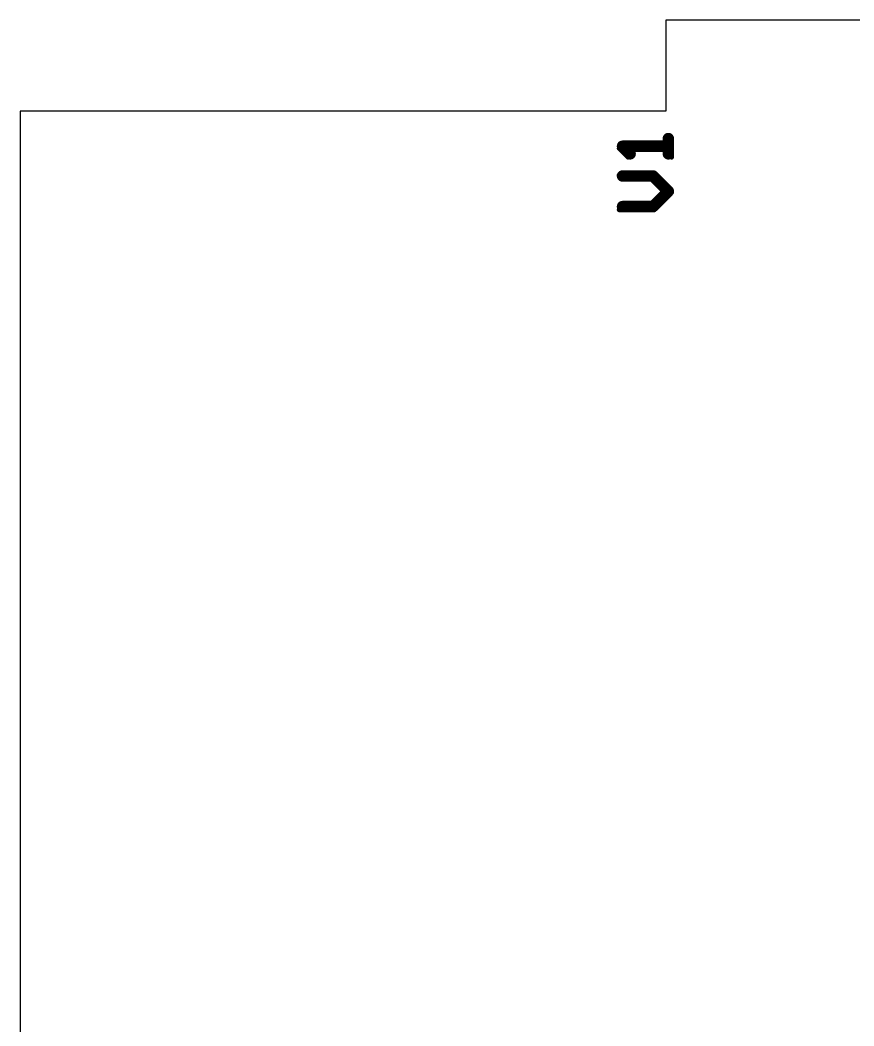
# Model space of a CAD drawing. Extents: x 0 to 127, y 0 to 62.
# Drawn here: x 0.01 to 25.91, y 31.24 to 62.48 of the extents above; entities that cross this region are included whole.
import ezdxf

# ---------------------------------------------------------------- set-up
doc = ezdxf.new("R2010")
doc.units = 0
doc.layers.add('20', color=7, linetype='CONTINUOUS')
doc.layers.add('25', color=253, linetype='CONTINUOUS')

msp = doc.modelspace()

# ---------------------------------------------------------------- linework, layer by layer
at = {"layer": '20'}
for p, q in [((126.985, 62.446), (20.066, 62.484)), ((20.066, 62.484), (20.066, 59.652)), ((20.066, 59.652), (0.005, 59.652)), ((0.005, 59.652), (0.005, 2.832))]:
    msp.add_line(p, q, dxfattribs=at)
at = {"layer": '25'}
for points, const_width in [([(18.9559, 58.3299), (18.7186, 58.5671)], 0.3556), ([(18.7186, 58.5671), (20.1422, 58.5671)], 0.3556), ([(18.9559, 58.3299), (18.7186, 58.5671)], 0.3556), ([(18.7186, 58.5671), (20.1422, 58.5671)], 0.3556), ([(18.9559, 58.3299), (18.7186, 58.5671)], 0.3556), ([(18.7186, 58.5671), (20.1422, 58.5671)], 0.3556), ([(18.9559, 58.3299), (18.7186, 58.5671)], 0.3556), ([(18.7186, 58.5671), (20.1422, 58.5671)], 0.3556), ([(18.9559, 58.3299), (18.7186, 58.5671)], 0.3556), ([(18.7186, 58.5671), (20.1422, 58.5671)], 0.3556), ([(18.9559, 58.3299), (18.7186, 58.5671)], 0.3556), ([(18.7186, 58.5671), (20.1422, 58.5671)], 0.3556), ([(18.9559, 58.3299), (18.7186, 58.5671)], 0.3556), ([(18.7186, 58.5671), (20.1422, 58.5671)], 0.3556), ([(18.9559, 58.3299), (18.7186, 58.5671)], 0.3556), ([(18.7186, 58.5671), (20.1422, 58.5671)], 0.3556), ([(18.9559, 58.3299), (18.7186, 58.5671)], 0.3556), ([(18.7186, 58.5671), (20.1422, 58.5671)], 0.3556), ([(18.9559, 58.3299), (18.7186, 58.5671)], 0.3556), ([(18.7186, 58.5671), (20.1422, 58.5671)], 0.3556), ([(18.9559, 58.3299), (18.7186, 58.5671)], 0.3556), ([(18.7186, 58.5671), (20.1422, 58.5671)], 0.3556), ([(18.9559, 58.3299), (18.7186, 58.5671)], 0.3556), ([(18.7186, 58.5671), (20.1422, 58.5671)], 0.3556), ([(18.9559, 58.3299), (18.7186, 58.5671)], 0.3556), ([(18.7186, 58.5671), (20.1422, 58.5671)], 0.3556), ([(18.9559, 58.3299), (18.7186, 58.5671)], 0.3556), ([(18.7186, 58.5671), (20.1422, 58.5671)], 0.3556), ([(18.9559, 58.3299), (18.7186, 58.5671)], 0.3556), ([(18.7186, 58.5671), (20.1422, 58.5671)], 0.3556), ([(18.9559, 58.3299), (18.7186, 58.5671)], 0.3556), ([(18.7186, 58.5671), (20.1422, 58.5671)], 0.3556), ([(18.9559, 58.3299), (18.7186, 58.5671)], 0.3556), ([(18.7186, 58.5671), (20.1422, 58.5671)], 0.3556), ([(18.9559, 58.3299), (18.7186, 58.5671)], 0.3556), ([(18.7186, 58.5671), (20.1422, 58.5671)], 0.3556), ([(18.9559, 58.3299), (18.7186, 58.5671)], 0.3556), ([(18.7186, 58.5671), (20.1422, 58.5671)], 0.3556), ([(18.9559, 58.3299), (18.7186, 58.5671)], 0.3556), ([(18.7186, 58.5671), (20.1422, 58.5671)], 0.3556), ([(18.9559, 58.3299), (18.7186, 58.5671)], 0.3556), ([(18.7186, 58.5671), (20.1422, 58.5671)], 0.3556), ([(18.9559, 58.3299), (18.7186, 58.5671)], 0.3556), ([(18.7186, 58.5671), (20.1422, 58.5671)], 0.3556), ([(18.9559, 58.3299), (18.7186, 58.5671)], 0.3556), ([(18.7186, 58.5671), (20.1422, 58.5671)], 0.3556), ([(18.9559, 58.3299), (18.7186, 58.5671)], 0.3556), ([(18.7186, 58.5671), (20.1422, 58.5671)], 0.3556), ([(18.9559, 58.3299), (18.7186, 58.5671)], 0.3556), ([(18.7186, 58.5671), (20.1422, 58.5671)], 0.3556), ([(18.9559, 58.3299), (18.7186, 58.5671)], 0.3556), ([(18.7186, 58.5671), (20.1422, 58.5671)], 0.3556), ([(18.9559, 58.3299), (18.7186, 58.5671)], 0.3556), ([(18.7186, 58.5671), (20.1422, 58.5671)], 0.3556), ([(18.9559, 58.3299), (18.7186, 58.5671)], 0.3556), ([(18.7186, 58.5671), (20.1422, 58.5671)], 0.3556), ([(18.9559, 58.3299), (18.7186, 58.5671)], 0.3556), ([(18.7186, 58.5671), (20.1422, 58.5671)], 0.3556), ([(18.9559, 58.3299), (18.7186, 58.5671)], 0.3556), ([(18.7186, 58.5671), (20.1422, 58.5671)], 0.3556), ([(18.9559, 58.3299), (18.7186, 58.5671)], 0.3556), ([(18.7186, 58.5671), (20.1422, 58.5671)], 0.3556), ([(20.1422, 58.3299), (20.1422, 58.8044)], 0.3556), ([(20.1422, 58.3299), (20.1422, 58.8044)], 0.3556), ([(20.1422, 58.3299), (20.1422, 58.8044)], 0.3556), ([(20.1422, 58.3299), (20.1422, 58.8044)], 0.3556), ([(20.1422, 58.3299), (20.1422, 58.8044)], 0.3556), ([(20.1422, 58.3299), (20.1422, 58.8044)], 0.3556), ([(20.1422, 58.3299), (20.1422, 58.8044)], 0.3556), ([(20.1422, 58.3299), (20.1422, 58.8044)], 0.3556), ([(20.1422, 58.3299), (20.1422, 58.8044)], 0.3556), ([(20.1422, 58.3299), (20.1422, 58.8044)], 0.3556), ([(20.1422, 58.3299), (20.1422, 58.8044)], 0.3556), ([(20.1422, 58.3299), (20.1422, 58.8044)], 0.3556), ([(20.1422, 58.3299), (20.1422, 58.8044)], 0.3556), ([(20.1422, 58.3299), (20.1422, 58.8044)], 0.3556), ([(20.1422, 58.3299), (20.1422, 58.8044)], 0.3556), ([(20.1422, 58.3299), (20.1422, 58.8044)], 0.3556), ([(20.1422, 58.3299), (20.1422, 58.8044)], 0.3556), ([(20.1422, 58.3299), (20.1422, 58.8044)], 0.3556), ([(20.1422, 58.3299), (20.1422, 58.8044)], 0.3556), ([(20.1422, 58.3299), (20.1422, 58.8044)], 0.3556), ([(20.1422, 58.3299), (20.1422, 58.8044)], 0.3556), ([(20.1422, 58.3299), (20.1422, 58.8044)], 0.3556), ([(20.1422, 58.3299), (20.1422, 58.8044)], 0.3556), ([(20.1422, 58.3299), (20.1422, 58.8044)], 0.3556), ([(20.1422, 58.3299), (20.1422, 58.8044)], 0.3556), ([(20.1422, 58.3299), (20.1422, 58.8044)], 0.3556), ([(20.1422, 58.3299), (20.1422, 58.8044)], 0.3556), ([(20.1422, 58.3299), (20.1422, 58.8044)], 0.3556), ([(20.1422, 58.3299), (20.1422, 58.8044)], 0.3556), ([(20.1422, 58.3299), (20.1422, 58.8044)], 0.3556), ([(20.1422, 58.3299), (20.1422, 58.8044)], 0.3556), ([(20.2438, 58.2283), (20.2438, 58.7706)], 0.1524), ([(18.888, 58.2283), (18.6169, 58.4994)], 0.1524), ([(18.6169, 58.4994), (20.2438, 58.4994)], 0.1524), ([(19.6677, 57.6418), (18.7186, 57.6418)], 0.3556), ([(19.6677, 57.6418), (18.7186, 57.6418)], 0.3556), ([(19.6677, 57.6418), (18.7186, 57.6418)], 0.3556), ([(19.6677, 57.6418), (18.7186, 57.6418)], 0.3556), ([(19.6677, 57.6418), (18.7186, 57.6418)], 0.3556), ([(19.6677, 57.6418), (18.7186, 57.6418)], 0.3556), ([(19.6677, 57.6418), (18.7186, 57.6418)], 0.3556), ([(19.6677, 57.6418), (18.7186, 57.6418)], 0.3556), ([(19.6677, 57.6418), (18.7186, 57.6418)], 0.3556), ([(19.6677, 57.6418), (18.7186, 57.6418)], 0.3556), ([(19.6677, 57.6418), (18.7186, 57.6418)], 0.3556), ([(19.6677, 57.6418), (18.7186, 57.6418)], 0.3556), ([(19.6677, 57.6418), (18.7186, 57.6418)], 0.3556), ([(19.6677, 57.6418), (18.7186, 57.6418)], 0.3556), ([(19.6677, 57.6418), (18.7186, 57.6418)], 0.3556), ([(19.6677, 57.6418), (18.7186, 57.6418)], 0.3556), ([(19.6677, 57.6418), (18.7186, 57.6418)], 0.3556), ([(19.6677, 57.6418), (18.7186, 57.6418)], 0.3556), ([(19.6677, 57.6418), (18.7186, 57.6418)], 0.3556), ([(19.6677, 57.6418), (18.7186, 57.6418)], 0.3556), ([(19.6677, 57.6418), (18.7186, 57.6418)], 0.3556), ([(19.6677, 57.6418), (18.7186, 57.6418)], 0.3556), ([(19.6677, 57.6418), (18.7186, 57.6418)], 0.3556), ([(19.6677, 57.6418), (18.7186, 57.6418)], 0.3556), ([(19.6677, 57.6418), (18.7186, 57.6418)], 0.3556), ([(19.6677, 57.6418), (18.7186, 57.6418)], 0.3556), ([(19.6677, 57.6418), (18.7186, 57.6418)], 0.3556), ([(19.6677, 57.6418), (18.7186, 57.6418)], 0.3556), ([(19.6677, 57.6418), (18.7186, 57.6418)], 0.3556), ([(19.6677, 57.6418), (18.7186, 57.6418)], 0.3556), ([(19.6677, 57.6418), (18.7186, 57.6418)], 0.3556), ([(20.1422, 57.1673), (19.6677, 57.6418)], 0.3556), ([(20.1422, 57.1673), (19.6677, 57.6418)], 0.3556), ([(20.1422, 57.1673), (19.6677, 57.6418)], 0.3556), ([(20.1422, 57.1673), (19.6677, 57.6418)], 0.3556), ([(20.1422, 57.1673), (19.6677, 57.6418)], 0.3556), ([(20.1422, 57.1673), (19.6677, 57.6418)], 0.3556), ([(20.1422, 57.1673), (19.6677, 57.6418)], 0.3556), ([(20.1422, 57.1673), (19.6677, 57.6418)], 0.3556), ([(20.1422, 57.1673), (19.6677, 57.6418)], 0.3556), ([(20.1422, 57.1673), (19.6677, 57.6418)], 0.3556), ([(20.1422, 57.1673), (19.6677, 57.6418)], 0.3556), ([(20.1422, 57.1673), (19.6677, 57.6418)], 0.3556), ([(20.1422, 57.1673), (19.6677, 57.6418)], 0.3556), ([(20.1422, 57.1673), (19.6677, 57.6418)], 0.3556), ([(20.1422, 57.1673), (19.6677, 57.6418)], 0.3556), ([(20.1422, 57.1673), (19.6677, 57.6418)], 0.3556), ([(20.1422, 57.1673), (19.6677, 57.6418)], 0.3556), ([(20.1422, 57.1673), (19.6677, 57.6418)], 0.3556), ([(20.1422, 57.1673), (19.6677, 57.6418)], 0.3556), ([(20.1422, 57.1673), (19.6677, 57.6418)], 0.3556), ([(20.1422, 57.1673), (19.6677, 57.6418)], 0.3556), ([(20.1422, 57.1673), (19.6677, 57.6418)], 0.3556), ([(20.1422, 57.1673), (19.6677, 57.6418)], 0.3556), ([(20.1422, 57.1673), (19.6677, 57.6418)], 0.3556), ([(20.1422, 57.1673), (19.6677, 57.6418)], 0.3556), ([(20.1422, 57.1673), (19.6677, 57.6418)], 0.3556), ([(20.1422, 57.1673), (19.6677, 57.6418)], 0.3556), ([(20.1422, 57.1673), (19.6677, 57.6418)], 0.3556), ([(20.1422, 57.1673), (19.6677, 57.6418)], 0.3556), ([(20.1422, 57.1673), (19.6677, 57.6418)], 0.3556), ([(20.1422, 57.1673), (19.6677, 57.6418)], 0.3556), ([(19.7015, 57.6758), (18.6169, 57.6758)], 0.1524), ([(20.2438, 57.1335), (19.7015, 57.6758)], 0.1524), ([(19.6677, 56.6928), (20.1422, 57.1673)], 0.3556), ([(19.6677, 56.6928), (20.1422, 57.1673)], 0.3556), ([(19.6677, 56.6928), (20.1422, 57.1673)], 0.3556), ([(19.6677, 56.6928), (20.1422, 57.1673)], 0.3556), ([(19.6677, 56.6928), (20.1422, 57.1673)], 0.3556), ([(19.6677, 56.6928), (20.1422, 57.1673)], 0.3556), ([(19.6677, 56.6928), (20.1422, 57.1673)], 0.3556), ([(19.6677, 56.6928), (20.1422, 57.1673)], 0.3556), ([(19.6677, 56.6928), (20.1422, 57.1673)], 0.3556), ([(19.6677, 56.6928), (20.1422, 57.1673)], 0.3556), ([(19.6677, 56.6928), (20.1422, 57.1673)], 0.3556), ([(19.6677, 56.6928), (20.1422, 57.1673)], 0.3556), ([(19.6677, 56.6928), (20.1422, 57.1673)], 0.3556), ([(19.6677, 56.6928), (20.1422, 57.1673)], 0.3556), ([(19.6677, 56.6928), (20.1422, 57.1673)], 0.3556), ([(19.6677, 56.6928), (20.1422, 57.1673)], 0.3556), ([(19.6677, 56.6928), (20.1422, 57.1673)], 0.3556), ([(19.6677, 56.6928), (20.1422, 57.1673)], 0.3556), ([(19.6677, 56.6928), (20.1422, 57.1673)], 0.3556), ([(19.6677, 56.6928), (20.1422, 57.1673)], 0.3556), ([(19.6677, 56.6928), (20.1422, 57.1673)], 0.3556), ([(19.6677, 56.6928), (20.1422, 57.1673)], 0.3556), ([(19.6677, 56.6928), (20.1422, 57.1673)], 0.3556), ([(19.6677, 56.6928), (20.1422, 57.1673)], 0.3556), ([(19.6677, 56.6928), (20.1422, 57.1673)], 0.3556), ([(19.6677, 56.6928), (20.1422, 57.1673)], 0.3556), ([(19.6677, 56.6928), (20.1422, 57.1673)], 0.3556), ([(19.6677, 56.6928), (20.1422, 57.1673)], 0.3556), ([(19.6677, 56.6928), (20.1422, 57.1673)], 0.3556), ([(19.6677, 56.6928), (20.1422, 57.1673)], 0.3556), ([(19.6677, 56.6928), (20.1422, 57.1673)], 0.3556), ([(19.7015, 56.5912), (20.2438, 57.1335)], 0.1524), ([(18.7186, 56.6928), (19.6677, 56.6928)], 0.3556), ([(18.7186, 56.6928), (19.6677, 56.6928)], 0.3556), ([(18.7186, 56.6928), (19.6677, 56.6928)], 0.3556), ([(18.7186, 56.6928), (19.6677, 56.6928)], 0.3556), ([(18.7186, 56.6928), (19.6677, 56.6928)], 0.3556), ([(18.7186, 56.6928), (19.6677, 56.6928)], 0.3556), ([(18.7186, 56.6928), (19.6677, 56.6928)], 0.3556), ([(18.7186, 56.6928), (19.6677, 56.6928)], 0.3556), ([(18.7186, 56.6928), (19.6677, 56.6928)], 0.3556), ([(18.7186, 56.6928), (19.6677, 56.6928)], 0.3556), ([(18.7186, 56.6928), (19.6677, 56.6928)], 0.3556), ([(18.7186, 56.6928), (19.6677, 56.6928)], 0.3556), ([(18.7186, 56.6928), (19.6677, 56.6928)], 0.3556), ([(18.7186, 56.6928), (19.6677, 56.6928)], 0.3556), ([(18.7186, 56.6928), (19.6677, 56.6928)], 0.3556), ([(18.7186, 56.6928), (19.6677, 56.6928)], 0.3556), ([(18.7186, 56.6928), (19.6677, 56.6928)], 0.3556), ([(18.7186, 56.6928), (19.6677, 56.6928)], 0.3556), ([(18.7186, 56.6928), (19.6677, 56.6928)], 0.3556), ([(18.7186, 56.6928), (19.6677, 56.6928)], 0.3556), ([(18.7186, 56.6928), (19.6677, 56.6928)], 0.3556), ([(18.7186, 56.6928), (19.6677, 56.6928)], 0.3556), ([(18.7186, 56.6928), (19.6677, 56.6928)], 0.3556), ([(18.7186, 56.6928), (19.6677, 56.6928)], 0.3556), ([(18.7186, 56.6928), (19.6677, 56.6928)], 0.3556), ([(18.7186, 56.6928), (19.6677, 56.6928)], 0.3556), ([(18.7186, 56.6928), (19.6677, 56.6928)], 0.3556), ([(18.7186, 56.6928), (19.6677, 56.6928)], 0.3556), ([(18.7186, 56.6928), (19.6677, 56.6928)], 0.3556), ([(18.7186, 56.6928), (19.6677, 56.6928)], 0.3556), ([(18.7186, 56.6928), (19.6677, 56.6928)], 0.3556), ([(18.6169, 56.5912), (19.7015, 56.5912)], 0.1524)]:
    msp.add_lwpolyline(points, dxfattribs=dict(at, const_width=const_width))
for points, const_width in [([(18.7814, 58.63, 1), (18.6558, 58.5042)], 0.1778), ([(18.7186, 58.656, 1), (18.7186, 58.4782)], 0.1778), ([(18.7814, 58.63, 1), (18.6558, 58.5042)], 0.1778), ([(18.7186, 58.656, 1), (18.7186, 58.4782)], 0.1778), ([(18.7814, 58.63, 1), (18.6558, 58.5042)], 0.1778), ([(18.7186, 58.656, 1), (18.7186, 58.4782)], 0.1778), ([(18.7814, 58.63, 1), (18.6558, 58.5042)], 0.1778), ([(18.7186, 58.656, 1), (18.7186, 58.4782)], 0.1778), ([(18.7814, 58.63, 1), (18.6558, 58.5042)], 0.1778), ([(18.7186, 58.656, 1), (18.7186, 58.4782)], 0.1778), ([(18.7814, 58.63, 1), (18.6558, 58.5042)], 0.1778), ([(18.7186, 58.656, 1), (18.7186, 58.4782)], 0.1778), ([(18.7814, 58.63, 1), (18.6558, 58.5042)], 0.1778), ([(18.7186, 58.656, 1), (18.7186, 58.4782)], 0.1778), ([(18.7814, 58.63, 1), (18.6558, 58.5042)], 0.1778), ([(18.7186, 58.656, 1), (18.7186, 58.4782)], 0.1778), ([(18.7814, 58.63, 1), (18.6558, 58.5042)], 0.1778), ([(18.7186, 58.656, 1), (18.7186, 58.4782)], 0.1778), ([(18.7814, 58.63, 1), (18.6558, 58.5042)], 0.1778), ([(18.7186, 58.656, 1), (18.7186, 58.4782)], 0.1778), ([(18.7814, 58.63, 1), (18.6558, 58.5042)], 0.1778), ([(18.7186, 58.656, 1), (18.7186, 58.4782)], 0.1778), ([(18.7814, 58.63, 1), (18.6558, 58.5042)], 0.1778), ([(18.7186, 58.656, 1), (18.7186, 58.4782)], 0.1778), ([(18.7814, 58.63, 1), (18.6558, 58.5042)], 0.1778), ([(18.7186, 58.656, 1), (18.7186, 58.4782)], 0.1778), ([(18.7814, 58.63, 1), (18.6558, 58.5042)], 0.1778), ([(18.7186, 58.656, 1), (18.7186, 58.4782)], 0.1778), ([(18.7814, 58.63, 1), (18.6558, 58.5042)], 0.1778), ([(18.7186, 58.656, 1), (18.7186, 58.4782)], 0.1778), ([(18.7814, 58.63, 1), (18.6558, 58.5042)], 0.1778), ([(18.7186, 58.656, 1), (18.7186, 58.4782)], 0.1778), ([(18.7814, 58.63, 1), (18.6558, 58.5042)], 0.1778), ([(18.7186, 58.656, 1), (18.7186, 58.4782)], 0.1778), ([(18.7814, 58.63, 1), (18.6558, 58.5042)], 0.1778), ([(18.7186, 58.656, 1), (18.7186, 58.4782)], 0.1778), ([(18.7814, 58.63, 1), (18.6558, 58.5042)], 0.1778), ([(18.7186, 58.656, 1), (18.7186, 58.4782)], 0.1778), ([(18.7814, 58.63, 1), (18.6558, 58.5042)], 0.1778), ([(18.7186, 58.656, 1), (18.7186, 58.4782)], 0.1778), ([(18.7814, 58.63, 1), (18.6558, 58.5042)], 0.1778), ([(18.7186, 58.656, 1), (18.7186, 58.4782)], 0.1778), ([(18.7814, 58.63, 1), (18.6558, 58.5042)], 0.1778), ([(18.7186, 58.656, 1), (18.7186, 58.4782)], 0.1778), ([(18.7814, 58.63, 1), (18.6558, 58.5042)], 0.1778), ([(18.7186, 58.656, 1), (18.7186, 58.4782)], 0.1778), ([(18.7814, 58.63, 1), (18.6558, 58.5042)], 0.1778), ([(18.7186, 58.656, 1), (18.7186, 58.4782)], 0.1778), ([(18.7814, 58.63, 1), (18.6558, 58.5042)], 0.1778), ([(18.7186, 58.656, 1), (18.7186, 58.4782)], 0.1778), ([(18.7814, 58.63, 1), (18.6558, 58.5042)], 0.1778), ([(18.7186, 58.656, 1), (18.7186, 58.4782)], 0.1778), ([(18.7814, 58.63, 1), (18.6558, 58.5042)], 0.1778), ([(18.7186, 58.656, 1), (18.7186, 58.4782)], 0.1778), ([(18.7814, 58.63, 1), (18.6558, 58.5042)], 0.1778), ([(18.7186, 58.656, 1), (18.7186, 58.4782)], 0.1778), ([(18.7814, 58.63, 1), (18.6558, 58.5042)], 0.1778), ([(18.7186, 58.656, 1), (18.7186, 58.4782)], 0.1778), ([(18.7814, 58.63, 1), (18.6558, 58.5042)], 0.1778), ([(18.7186, 58.656, 1), (18.7186, 58.4782)], 0.1778), ([(18.7814, 58.63, 1), (18.6558, 58.5042)], 0.1778), ([(18.7186, 58.656, 1), (18.7186, 58.4782)], 0.1778), ([(20.2311, 58.8044, 1), (20.0533, 58.8044)], 0.1778), ([(20.2311, 58.8044, 1), (20.0533, 58.8044)], 0.1778), ([(20.2311, 58.8044, 1), (20.0533, 58.8044)], 0.1778), ([(20.2311, 58.8044, 1), (20.0533, 58.8044)], 0.1778), ([(20.2311, 58.8044, 1), (20.0533, 58.8044)], 0.1778), ([(20.2311, 58.8044, 1), (20.0533, 58.8044)], 0.1778), ([(20.2311, 58.8044, 1), (20.0533, 58.8044)], 0.1778), ([(20.2311, 58.8044, 1), (20.0533, 58.8044)], 0.1778), ([(20.2311, 58.8044, 1), (20.0533, 58.8044)], 0.1778), ([(20.2311, 58.8044, 1), (20.0533, 58.8044)], 0.1778), ([(20.2311, 58.8044, 1), (20.0533, 58.8044)], 0.1778), ([(20.2311, 58.8044, 1), (20.0533, 58.8044)], 0.1778), ([(20.2311, 58.8044, 1), (20.0533, 58.8044)], 0.1778), ([(20.2311, 58.8044, 1), (20.0533, 58.8044)], 0.1778), ([(20.2311, 58.8044, 1), (20.0533, 58.8044)], 0.1778), ([(20.2311, 58.8044, 1), (20.0533, 58.8044)], 0.1778), ([(20.2311, 58.8044, 1), (20.0533, 58.8044)], 0.1778), ([(20.2311, 58.8044, 1), (20.0533, 58.8044)], 0.1778), ([(20.2311, 58.8044, 1), (20.0533, 58.8044)], 0.1778), ([(20.2311, 58.8044, 1), (20.0533, 58.8044)], 0.1778), ([(20.2311, 58.8044, 1), (20.0533, 58.8044)], 0.1778), ([(20.2311, 58.8044, 1), (20.0533, 58.8044)], 0.1778), ([(20.2311, 58.8044, 1), (20.0533, 58.8044)], 0.1778), ([(20.2311, 58.8044, 1), (20.0533, 58.8044)], 0.1778), ([(20.2311, 58.8044, 1), (20.0533, 58.8044)], 0.1778), ([(20.2311, 58.8044, 1), (20.0533, 58.8044)], 0.1778), ([(20.2311, 58.8044, 1), (20.0533, 58.8044)], 0.1778), ([(20.2311, 58.8044, 1), (20.0533, 58.8044)], 0.1778), ([(20.2311, 58.8044, 1), (20.0533, 58.8044)], 0.1778), ([(20.2311, 58.8044, 1), (20.0533, 58.8044)], 0.1778), ([(20.2311, 58.8044, 1), (20.0533, 58.8044)], 0.1778), ([(20.1422, 58.4782, 1), (20.1422, 58.656)], 0.1778), ([(20.1422, 58.4782, 1), (20.1422, 58.656)], 0.1778), ([(20.1422, 58.4782, 1), (20.1422, 58.656)], 0.1778), ([(20.1422, 58.4782, 1), (20.1422, 58.656)], 0.1778), ([(20.1422, 58.4782, 1), (20.1422, 58.656)], 0.1778), ([(20.1422, 58.4782, 1), (20.1422, 58.656)], 0.1778), ([(20.1422, 58.4782, 1), (20.1422, 58.656)], 0.1778), ([(20.1422, 58.4782, 1), (20.1422, 58.656)], 0.1778), ([(20.1422, 58.4782, 1), (20.1422, 58.656)], 0.1778), ([(20.1422, 58.4782, 1), (20.1422, 58.656)], 0.1778), ([(20.1422, 58.4782, 1), (20.1422, 58.656)], 0.1778), ([(20.1422, 58.4782, 1), (20.1422, 58.656)], 0.1778), ([(20.1422, 58.4782, 1), (20.1422, 58.656)], 0.1778), ([(20.1422, 58.4782, 1), (20.1422, 58.656)], 0.1778), ([(20.1422, 58.4782, 1), (20.1422, 58.656)], 0.1778), ([(20.1422, 58.4782, 1), (20.1422, 58.656)], 0.1778), ([(20.1422, 58.4782, 1), (20.1422, 58.656)], 0.1778), ([(20.1422, 58.4782, 1), (20.1422, 58.656)], 0.1778), ([(20.1422, 58.4782, 1), (20.1422, 58.656)], 0.1778), ([(20.1422, 58.4782, 1), (20.1422, 58.656)], 0.1778), ([(20.1422, 58.4782, 1), (20.1422, 58.656)], 0.1778), ([(20.1422, 58.4782, 1), (20.1422, 58.656)], 0.1778), ([(20.1422, 58.4782, 1), (20.1422, 58.656)], 0.1778), ([(20.1422, 58.4782, 1), (20.1422, 58.656)], 0.1778), ([(20.1422, 58.4782, 1), (20.1422, 58.656)], 0.1778), ([(20.1422, 58.4782, 1), (20.1422, 58.656)], 0.1778), ([(20.1422, 58.4782, 1), (20.1422, 58.656)], 0.1778), ([(20.1422, 58.4782, 1), (20.1422, 58.656)], 0.1778), ([(20.1422, 58.4782, 1), (20.1422, 58.656)], 0.1778), ([(20.1422, 58.4782, 1), (20.1422, 58.656)], 0.1778), ([(20.1422, 58.4782, 1), (20.1422, 58.656)], 0.1778), ([(20.2819, 58.7706, 1), (20.2057, 58.7706)], 0.0762), ([(18.6169, 58.5375, 1), (18.6169, 58.4613)], 0.0762), ([(18.6438, 58.5263, 1), (18.59, 58.4725)], 0.0762), ([(18.8931, 58.267, 1), (19.0187, 58.3928)], 0.1778), ([(18.8931, 58.267, 1), (19.0187, 58.3928)], 0.1778), ([(18.8931, 58.267, 1), (19.0187, 58.3928)], 0.1778), ([(18.8931, 58.267, 1), (19.0187, 58.3928)], 0.1778), ([(18.8931, 58.267, 1), (19.0187, 58.3928)], 0.1778), ([(18.8931, 58.267, 1), (19.0187, 58.3928)], 0.1778), ([(18.8931, 58.267, 1), (19.0187, 58.3928)], 0.1778), ([(18.8931, 58.267, 1), (19.0187, 58.3928)], 0.1778), ([(18.8931, 58.267, 1), (19.0187, 58.3928)], 0.1778), ([(18.8931, 58.267, 1), (19.0187, 58.3928)], 0.1778), ([(18.8931, 58.267, 1), (19.0187, 58.3928)], 0.1778), ([(18.8931, 58.267, 1), (19.0187, 58.3928)], 0.1778), ([(18.8931, 58.267, 1), (19.0187, 58.3928)], 0.1778), ([(18.8931, 58.267, 1), (19.0187, 58.3928)], 0.1778), ([(18.8931, 58.267, 1), (19.0187, 58.3928)], 0.1778), ([(18.8931, 58.267, 1), (19.0187, 58.3928)], 0.1778), ([(18.8931, 58.267, 1), (19.0187, 58.3928)], 0.1778), ([(18.8931, 58.267, 1), (19.0187, 58.3928)], 0.1778), ([(18.8931, 58.267, 1), (19.0187, 58.3928)], 0.1778), ([(18.8931, 58.267, 1), (19.0187, 58.3928)], 0.1778), ([(18.8931, 58.267, 1), (19.0187, 58.3928)], 0.1778), ([(18.8931, 58.267, 1), (19.0187, 58.3928)], 0.1778), ([(18.8931, 58.267, 1), (19.0187, 58.3928)], 0.1778), ([(18.8931, 58.267, 1), (19.0187, 58.3928)], 0.1778), ([(18.8931, 58.267, 1), (19.0187, 58.3928)], 0.1778), ([(18.8931, 58.267, 1), (19.0187, 58.3928)], 0.1778), ([(18.8931, 58.267, 1), (19.0187, 58.3928)], 0.1778), ([(18.8931, 58.267, 1), (19.0187, 58.3928)], 0.1778), ([(18.8931, 58.267, 1), (19.0187, 58.3928)], 0.1778), ([(18.8931, 58.267, 1), (19.0187, 58.3928)], 0.1778), ([(18.8931, 58.267, 1), (19.0187, 58.3928)], 0.1778), ([(20.2438, 58.4613, 1), (20.2438, 58.5375)], 0.0762), ([(18.8611, 58.2014, 1), (18.9149, 58.2552)], 0.0762), ([(20.0533, 58.3299, 1), (20.2311, 58.3299)], 0.1778), ([(20.0533, 58.3299, 1), (20.2311, 58.3299)], 0.1778), ([(20.0533, 58.3299, 1), (20.2311, 58.3299)], 0.1778), ([(20.0533, 58.3299, 1), (20.2311, 58.3299)], 0.1778), ([(20.0533, 58.3299, 1), (20.2311, 58.3299)], 0.1778), ([(20.0533, 58.3299, 1), (20.2311, 58.3299)], 0.1778), ([(20.0533, 58.3299, 1), (20.2311, 58.3299)], 0.1778), ([(20.0533, 58.3299, 1), (20.2311, 58.3299)], 0.1778), ([(20.0533, 58.3299, 1), (20.2311, 58.3299)], 0.1778), ([(20.0533, 58.3299, 1), (20.2311, 58.3299)], 0.1778), ([(20.0533, 58.3299, 1), (20.2311, 58.3299)], 0.1778), ([(20.0533, 58.3299, 1), (20.2311, 58.3299)], 0.1778), ([(20.0533, 58.3299, 1), (20.2311, 58.3299)], 0.1778), ([(20.0533, 58.3299, 1), (20.2311, 58.3299)], 0.1778), ([(20.0533, 58.3299, 1), (20.2311, 58.3299)], 0.1778), ([(20.0533, 58.3299, 1), (20.2311, 58.3299)], 0.1778), ([(20.0533, 58.3299, 1), (20.2311, 58.3299)], 0.1778), ([(20.0533, 58.3299, 1), (20.2311, 58.3299)], 0.1778), ([(20.0533, 58.3299, 1), (20.2311, 58.3299)], 0.1778), ([(20.0533, 58.3299, 1), (20.2311, 58.3299)], 0.1778), ([(20.0533, 58.3299, 1), (20.2311, 58.3299)], 0.1778), ([(20.0533, 58.3299, 1), (20.2311, 58.3299)], 0.1778), ([(20.0533, 58.3299, 1), (20.2311, 58.3299)], 0.1778), ([(20.0533, 58.3299, 1), (20.2311, 58.3299)], 0.1778), ([(20.0533, 58.3299, 1), (20.2311, 58.3299)], 0.1778), ([(20.0533, 58.3299, 1), (20.2311, 58.3299)], 0.1778), ([(20.0533, 58.3299, 1), (20.2311, 58.3299)], 0.1778), ([(20.0533, 58.3299, 1), (20.2311, 58.3299)], 0.1778), ([(20.0533, 58.3299, 1), (20.2311, 58.3299)], 0.1778), ([(20.0533, 58.3299, 1), (20.2311, 58.3299)], 0.1778), ([(20.0533, 58.3299, 1), (20.2311, 58.3299)], 0.1778), ([(20.2057, 58.2283, 1), (20.2819, 58.2283)], 0.0762), ([(18.7186, 57.7307, 1), (18.7186, 57.5529)], 0.1778), ([(18.7186, 57.7307, 1), (18.7186, 57.5529)], 0.1778), ([(18.7186, 57.7307, 1), (18.7186, 57.5529)], 0.1778), ([(18.7186, 57.7307, 1), (18.7186, 57.5529)], 0.1778), ([(18.7186, 57.7307, 1), (18.7186, 57.5529)], 0.1778), ([(18.7186, 57.7307, 1), (18.7186, 57.5529)], 0.1778), ([(18.7186, 57.7307, 1), (18.7186, 57.5529)], 0.1778), ([(18.7186, 57.7307, 1), (18.7186, 57.5529)], 0.1778), ([(18.7186, 57.7307, 1), (18.7186, 57.5529)], 0.1778), ([(18.7186, 57.7307, 1), (18.7186, 57.5529)], 0.1778), ([(18.7186, 57.7307, 1), (18.7186, 57.5529)], 0.1778), ([(18.7186, 57.7307, 1), (18.7186, 57.5529)], 0.1778), ([(18.7186, 57.7307, 1), (18.7186, 57.5529)], 0.1778), ([(18.7186, 57.7307, 1), (18.7186, 57.5529)], 0.1778), ([(18.7186, 57.7307, 1), (18.7186, 57.5529)], 0.1778), ([(18.7186, 57.7307, 1), (18.7186, 57.5529)], 0.1778), ([(18.7186, 57.7307, 1), (18.7186, 57.5529)], 0.1778), ([(18.7186, 57.7307, 1), (18.7186, 57.5529)], 0.1778), ([(18.7186, 57.7307, 1), (18.7186, 57.5529)], 0.1778), ([(18.7186, 57.7307, 1), (18.7186, 57.5529)], 0.1778), ([(18.7186, 57.7307, 1), (18.7186, 57.5529)], 0.1778), ([(18.7186, 57.7307, 1), (18.7186, 57.5529)], 0.1778), ([(18.7186, 57.7307, 1), (18.7186, 57.5529)], 0.1778), ([(18.7186, 57.7307, 1), (18.7186, 57.5529)], 0.1778), ([(18.7186, 57.7307, 1), (18.7186, 57.5529)], 0.1778), ([(18.7186, 57.7307, 1), (18.7186, 57.5529)], 0.1778), ([(18.7186, 57.7307, 1), (18.7186, 57.5529)], 0.1778), ([(18.7186, 57.7307, 1), (18.7186, 57.5529)], 0.1778), ([(18.7186, 57.7307, 1), (18.7186, 57.5529)], 0.1778), ([(18.7186, 57.7307, 1), (18.7186, 57.5529)], 0.1778), ([(18.7186, 57.7307, 1), (18.7186, 57.5529)], 0.1778), ([(19.7306, 57.7047, 1), (19.6048, 57.5789)], 0.1778), ([(19.7306, 57.7047, 1), (19.6048, 57.5789)], 0.1778), ([(19.7306, 57.7047, 1), (19.6048, 57.5789)], 0.1778), ([(19.7306, 57.7047, 1), (19.6048, 57.5789)], 0.1778), ([(19.7306, 57.7047, 1), (19.6048, 57.5789)], 0.1778), ([(19.7306, 57.7047, 1), (19.6048, 57.5789)], 0.1778), ([(19.7306, 57.7047, 1), (19.6048, 57.5789)], 0.1778), ([(19.7306, 57.7047, 1), (19.6048, 57.5789)], 0.1778), ([(19.7306, 57.7047, 1), (19.6048, 57.5789)], 0.1778), ([(19.7306, 57.7047, 1), (19.6048, 57.5789)], 0.1778), ([(19.7306, 57.7047, 1), (19.6048, 57.5789)], 0.1778), ([(19.7306, 57.7047, 1), (19.6048, 57.5789)], 0.1778), ([(19.7306, 57.7047, 1), (19.6048, 57.5789)], 0.1778), ([(19.7306, 57.7047, 1), (19.6048, 57.5789)], 0.1778), ([(19.7306, 57.7047, 1), (19.6048, 57.5789)], 0.1778), ([(19.7306, 57.7047, 1), (19.6048, 57.5789)], 0.1778), ([(19.7306, 57.7047, 1), (19.6048, 57.5789)], 0.1778), ([(19.7306, 57.7047, 1), (19.6048, 57.5789)], 0.1778), ([(19.7306, 57.7047, 1), (19.6048, 57.5789)], 0.1778), ([(19.7306, 57.7047, 1), (19.6048, 57.5789)], 0.1778), ([(19.7306, 57.7047, 1), (19.6048, 57.5789)], 0.1778), ([(19.7306, 57.7047, 1), (19.6048, 57.5789)], 0.1778), ([(19.7306, 57.7047, 1), (19.6048, 57.5789)], 0.1778), ([(19.7306, 57.7047, 1), (19.6048, 57.5789)], 0.1778), ([(19.7306, 57.7047, 1), (19.6048, 57.5789)], 0.1778), ([(19.7306, 57.7047, 1), (19.6048, 57.5789)], 0.1778), ([(19.7306, 57.7047, 1), (19.6048, 57.5789)], 0.1778), ([(19.7306, 57.7047, 1), (19.6048, 57.5789)], 0.1778), ([(19.7306, 57.7047, 1), (19.6048, 57.5789)], 0.1778), ([(19.7306, 57.7047, 1), (19.6048, 57.5789)], 0.1778), ([(19.7306, 57.7047, 1), (19.6048, 57.5789)], 0.1778), ([(19.6677, 57.5529, 1), (19.6677, 57.7307)], 0.1778), ([(19.6677, 57.5529, 1), (19.6677, 57.7307)], 0.1778), ([(19.6677, 57.5529, 1), (19.6677, 57.7307)], 0.1778), ([(19.6677, 57.5529, 1), (19.6677, 57.7307)], 0.1778), ([(19.6677, 57.5529, 1), (19.6677, 57.7307)], 0.1778), ([(19.6677, 57.5529, 1), (19.6677, 57.7307)], 0.1778), ([(19.6677, 57.5529, 1), (19.6677, 57.7307)], 0.1778), ([(19.6677, 57.5529, 1), (19.6677, 57.7307)], 0.1778), ([(19.6677, 57.5529, 1), (19.6677, 57.7307)], 0.1778), ([(19.6677, 57.5529, 1), (19.6677, 57.7307)], 0.1778), ([(19.6677, 57.5529, 1), (19.6677, 57.7307)], 0.1778), ([(19.6677, 57.5529, 1), (19.6677, 57.7307)], 0.1778), ([(19.6677, 57.5529, 1), (19.6677, 57.7307)], 0.1778), ([(19.6677, 57.5529, 1), (19.6677, 57.7307)], 0.1778), ([(19.6677, 57.5529, 1), (19.6677, 57.7307)], 0.1778), ([(19.6677, 57.5529, 1), (19.6677, 57.7307)], 0.1778), ([(19.6677, 57.5529, 1), (19.6677, 57.7307)], 0.1778), ([(19.6677, 57.5529, 1), (19.6677, 57.7307)], 0.1778), ([(19.6677, 57.5529, 1), (19.6677, 57.7307)], 0.1778), ([(19.6677, 57.5529, 1), (19.6677, 57.7307)], 0.1778), ([(19.6677, 57.5529, 1), (19.6677, 57.7307)], 0.1778), ([(19.6677, 57.5529, 1), (19.6677, 57.7307)], 0.1778), ([(19.6677, 57.5529, 1), (19.6677, 57.7307)], 0.1778), ([(19.6677, 57.5529, 1), (19.6677, 57.7307)], 0.1778), ([(19.6677, 57.5529, 1), (19.6677, 57.7307)], 0.1778), ([(19.6677, 57.5529, 1), (19.6677, 57.7307)], 0.1778), ([(19.6677, 57.5529, 1), (19.6677, 57.7307)], 0.1778), ([(19.6677, 57.5529, 1), (19.6677, 57.7307)], 0.1778), ([(19.6677, 57.5529, 1), (19.6677, 57.7307)], 0.1778), ([(19.6677, 57.5529, 1), (19.6677, 57.7307)], 0.1778), ([(19.6677, 57.5529, 1), (19.6677, 57.7307)], 0.1778), ([(18.6169, 57.7139, 1), (18.6169, 57.6377)], 0.0762), ([(19.7284, 57.7027, 1), (19.6746, 57.6489)], 0.0762), ([(19.7015, 57.6377, 1), (19.7015, 57.7139)], 0.0762), ([(20.2051, 57.1044, 1), (20.0793, 57.2302)], 0.1778), ([(20.2051, 57.1044, 1), (20.0793, 57.2302)], 0.1778), ([(20.2051, 57.1044, 1), (20.0793, 57.2302)], 0.1778), ([(20.2051, 57.1044, 1), (20.0793, 57.2302)], 0.1778), ([(20.2051, 57.1044, 1), (20.0793, 57.2302)], 0.1778), ([(20.2051, 57.1044, 1), (20.0793, 57.2302)], 0.1778), ([(20.2051, 57.1044, 1), (20.0793, 57.2302)], 0.1778), ([(20.2051, 57.1044, 1), (20.0793, 57.2302)], 0.1778), ([(20.2051, 57.1044, 1), (20.0793, 57.2302)], 0.1778), ([(20.2051, 57.1044, 1), (20.0793, 57.2302)], 0.1778), ([(20.2051, 57.1044, 1), (20.0793, 57.2302)], 0.1778), ([(20.2051, 57.1044, 1), (20.0793, 57.2302)], 0.1778), ([(20.2051, 57.1044, 1), (20.0793, 57.2302)], 0.1778), ([(20.2051, 57.1044, 1), (20.0793, 57.2302)], 0.1778), ([(20.2051, 57.1044, 1), (20.0793, 57.2302)], 0.1778), ([(20.2051, 57.1044, 1), (20.0793, 57.2302)], 0.1778), ([(20.2051, 57.1044, 1), (20.0793, 57.2302)], 0.1778), ([(20.2051, 57.1044, 1), (20.0793, 57.2302)], 0.1778), ([(20.2051, 57.1044, 1), (20.0793, 57.2302)], 0.1778), ([(20.2051, 57.1044, 1), (20.0793, 57.2302)], 0.1778), ([(20.2051, 57.1044, 1), (20.0793, 57.2302)], 0.1778), ([(20.2051, 57.1044, 1), (20.0793, 57.2302)], 0.1778), ([(20.2051, 57.1044, 1), (20.0793, 57.2302)], 0.1778), ([(20.2051, 57.1044, 1), (20.0793, 57.2302)], 0.1778), ([(20.2051, 57.1044, 1), (20.0793, 57.2302)], 0.1778), ([(20.2051, 57.1044, 1), (20.0793, 57.2302)], 0.1778), ([(20.2051, 57.1044, 1), (20.0793, 57.2302)], 0.1778), ([(20.2051, 57.1044, 1), (20.0793, 57.2302)], 0.1778), ([(20.2051, 57.1044, 1), (20.0793, 57.2302)], 0.1778), ([(20.2051, 57.1044, 1), (20.0793, 57.2302)], 0.1778), ([(20.2051, 57.1044, 1), (20.0793, 57.2302)], 0.1778), ([(20.0793, 57.1044, 1), (20.2051, 57.2302)], 0.1778), ([(20.0793, 57.1044, 1), (20.2051, 57.2302)], 0.1778), ([(20.0793, 57.1044, 1), (20.2051, 57.2302)], 0.1778), ([(20.0793, 57.1044, 1), (20.2051, 57.2302)], 0.1778), ([(20.0793, 57.1044, 1), (20.2051, 57.2302)], 0.1778), ([(20.0793, 57.1044, 1), (20.2051, 57.2302)], 0.1778), ([(20.0793, 57.1044, 1), (20.2051, 57.2302)], 0.1778), ([(20.0793, 57.1044, 1), (20.2051, 57.2302)], 0.1778), ([(20.0793, 57.1044, 1), (20.2051, 57.2302)], 0.1778), ([(20.0793, 57.1044, 1), (20.2051, 57.2302)], 0.1778), ([(20.0793, 57.1044, 1), (20.2051, 57.2302)], 0.1778), ([(20.0793, 57.1044, 1), (20.2051, 57.2302)], 0.1778), ([(20.0793, 57.1044, 1), (20.2051, 57.2302)], 0.1778), ([(20.0793, 57.1044, 1), (20.2051, 57.2302)], 0.1778), ([(20.0793, 57.1044, 1), (20.2051, 57.2302)], 0.1778), ([(20.0793, 57.1044, 1), (20.2051, 57.2302)], 0.1778), ([(20.0793, 57.1044, 1), (20.2051, 57.2302)], 0.1778), ([(20.0793, 57.1044, 1), (20.2051, 57.2302)], 0.1778), ([(20.0793, 57.1044, 1), (20.2051, 57.2302)], 0.1778), ([(20.0793, 57.1044, 1), (20.2051, 57.2302)], 0.1778), ([(20.0793, 57.1044, 1), (20.2051, 57.2302)], 0.1778), ([(20.0793, 57.1044, 1), (20.2051, 57.2302)], 0.1778), ([(20.0793, 57.1044, 1), (20.2051, 57.2302)], 0.1778), ([(20.0793, 57.1044, 1), (20.2051, 57.2302)], 0.1778), ([(20.0793, 57.1044, 1), (20.2051, 57.2302)], 0.1778), ([(20.0793, 57.1044, 1), (20.2051, 57.2302)], 0.1778), ([(20.0793, 57.1044, 1), (20.2051, 57.2302)], 0.1778), ([(20.0793, 57.1044, 1), (20.2051, 57.2302)], 0.1778), ([(20.0793, 57.1044, 1), (20.2051, 57.2302)], 0.1778), ([(20.0793, 57.1044, 1), (20.2051, 57.2302)], 0.1778), ([(20.0793, 57.1044, 1), (20.2051, 57.2302)], 0.1778), ([(20.2707, 57.1066, 1), (20.2169, 57.1604)], 0.0762), ([(20.2169, 57.1066, 1), (20.2707, 57.1604)], 0.0762), ([(18.7186, 56.7817, 1), (18.7186, 56.6039)], 0.1778), ([(18.7186, 56.7817, 1), (18.7186, 56.6039)], 0.1778), ([(18.7186, 56.7817, 1), (18.7186, 56.6039)], 0.1778), ([(18.7186, 56.7817, 1), (18.7186, 56.6039)], 0.1778), ([(18.7186, 56.7817, 1), (18.7186, 56.6039)], 0.1778), ([(18.7186, 56.7817, 1), (18.7186, 56.6039)], 0.1778), ([(18.7186, 56.7817, 1), (18.7186, 56.6039)], 0.1778), ([(18.7186, 56.7817, 1), (18.7186, 56.6039)], 0.1778), ([(18.7186, 56.7817, 1), (18.7186, 56.6039)], 0.1778), ([(18.7186, 56.7817, 1), (18.7186, 56.6039)], 0.1778), ([(18.7186, 56.7817, 1), (18.7186, 56.6039)], 0.1778), ([(18.7186, 56.7817, 1), (18.7186, 56.6039)], 0.1778), ([(18.7186, 56.7817, 1), (18.7186, 56.6039)], 0.1778), ([(18.7186, 56.7817, 1), (18.7186, 56.6039)], 0.1778), ([(18.7186, 56.7817, 1), (18.7186, 56.6039)], 0.1778), ([(18.7186, 56.7817, 1), (18.7186, 56.6039)], 0.1778), ([(18.7186, 56.7817, 1), (18.7186, 56.6039)], 0.1778), ([(18.7186, 56.7817, 1), (18.7186, 56.6039)], 0.1778), ([(18.7186, 56.7817, 1), (18.7186, 56.6039)], 0.1778), ([(18.7186, 56.7817, 1), (18.7186, 56.6039)], 0.1778), ([(18.7186, 56.7817, 1), (18.7186, 56.6039)], 0.1778), ([(18.7186, 56.7817, 1), (18.7186, 56.6039)], 0.1778), ([(18.7186, 56.7817, 1), (18.7186, 56.6039)], 0.1778), ([(18.7186, 56.7817, 1), (18.7186, 56.6039)], 0.1778), ([(18.7186, 56.7817, 1), (18.7186, 56.6039)], 0.1778), ([(18.7186, 56.7817, 1), (18.7186, 56.6039)], 0.1778), ([(18.7186, 56.7817, 1), (18.7186, 56.6039)], 0.1778), ([(18.7186, 56.7817, 1), (18.7186, 56.6039)], 0.1778), ([(18.7186, 56.7817, 1), (18.7186, 56.6039)], 0.1778), ([(18.7186, 56.7817, 1), (18.7186, 56.6039)], 0.1778), ([(18.7186, 56.7817, 1), (18.7186, 56.6039)], 0.1778), ([(19.6677, 56.6039, 1), (19.6677, 56.7817)], 0.1778), ([(19.6677, 56.6039, 1), (19.6677, 56.7817)], 0.1778), ([(19.6677, 56.6039, 1), (19.6677, 56.7817)], 0.1778), ([(19.6677, 56.6039, 1), (19.6677, 56.7817)], 0.1778), ([(19.6677, 56.6039, 1), (19.6677, 56.7817)], 0.1778), ([(19.6677, 56.6039, 1), (19.6677, 56.7817)], 0.1778), ([(19.6677, 56.6039, 1), (19.6677, 56.7817)], 0.1778), ([(19.6677, 56.6039, 1), (19.6677, 56.7817)], 0.1778), ([(19.6677, 56.6039, 1), (19.6677, 56.7817)], 0.1778), ([(19.6677, 56.6039, 1), (19.6677, 56.7817)], 0.1778), ([(19.6677, 56.6039, 1), (19.6677, 56.7817)], 0.1778), ([(19.6677, 56.6039, 1), (19.6677, 56.7817)], 0.1778), ([(19.6677, 56.6039, 1), (19.6677, 56.7817)], 0.1778), ([(19.6677, 56.6039, 1), (19.6677, 56.7817)], 0.1778), ([(19.6677, 56.6039, 1), (19.6677, 56.7817)], 0.1778), ([(19.6677, 56.6039, 1), (19.6677, 56.7817)], 0.1778), ([(19.6677, 56.6039, 1), (19.6677, 56.7817)], 0.1778), ([(19.6677, 56.6039, 1), (19.6677, 56.7817)], 0.1778), ([(19.6677, 56.6039, 1), (19.6677, 56.7817)], 0.1778), ([(19.6677, 56.6039, 1), (19.6677, 56.7817)], 0.1778), ([(19.6677, 56.6039, 1), (19.6677, 56.7817)], 0.1778), ([(19.6677, 56.6039, 1), (19.6677, 56.7817)], 0.1778), ([(19.6677, 56.6039, 1), (19.6677, 56.7817)], 0.1778), ([(19.6677, 56.6039, 1), (19.6677, 56.7817)], 0.1778), ([(19.6677, 56.6039, 1), (19.6677, 56.7817)], 0.1778), ([(19.6677, 56.6039, 1), (19.6677, 56.7817)], 0.1778), ([(19.6677, 56.6039, 1), (19.6677, 56.7817)], 0.1778), ([(19.6677, 56.6039, 1), (19.6677, 56.7817)], 0.1778), ([(19.6677, 56.6039, 1), (19.6677, 56.7817)], 0.1778), ([(19.6677, 56.6039, 1), (19.6677, 56.7817)], 0.1778), ([(19.6677, 56.6039, 1), (19.6677, 56.7817)], 0.1778), ([(18.6169, 56.6293, 1), (18.6169, 56.5531)], 0.0762), ([(19.6048, 56.7557, 1), (19.7306, 56.6299)], 0.1778), ([(19.6048, 56.7557, 1), (19.7306, 56.6299)], 0.1778), ([(19.6048, 56.7557, 1), (19.7306, 56.6299)], 0.1778), ([(19.6048, 56.7557, 1), (19.7306, 56.6299)], 0.1778), ([(19.6048, 56.7557, 1), (19.7306, 56.6299)], 0.1778), ([(19.6048, 56.7557, 1), (19.7306, 56.6299)], 0.1778), ([(19.6048, 56.7557, 1), (19.7306, 56.6299)], 0.1778), ([(19.6048, 56.7557, 1), (19.7306, 56.6299)], 0.1778), ([(19.6048, 56.7557, 1), (19.7306, 56.6299)], 0.1778), ([(19.6048, 56.7557, 1), (19.7306, 56.6299)], 0.1778), ([(19.6048, 56.7557, 1), (19.7306, 56.6299)], 0.1778), ([(19.6048, 56.7557, 1), (19.7306, 56.6299)], 0.1778), ([(19.6048, 56.7557, 1), (19.7306, 56.6299)], 0.1778), ([(19.6048, 56.7557, 1), (19.7306, 56.6299)], 0.1778), ([(19.6048, 56.7557, 1), (19.7306, 56.6299)], 0.1778), ([(19.6048, 56.7557, 1), (19.7306, 56.6299)], 0.1778), ([(19.6048, 56.7557, 1), (19.7306, 56.6299)], 0.1778), ([(19.6048, 56.7557, 1), (19.7306, 56.6299)], 0.1778), ([(19.6048, 56.7557, 1), (19.7306, 56.6299)], 0.1778), ([(19.6048, 56.7557, 1), (19.7306, 56.6299)], 0.1778), ([(19.6048, 56.7557, 1), (19.7306, 56.6299)], 0.1778), ([(19.6048, 56.7557, 1), (19.7306, 56.6299)], 0.1778), ([(19.6048, 56.7557, 1), (19.7306, 56.6299)], 0.1778), ([(19.6048, 56.7557, 1), (19.7306, 56.6299)], 0.1778), ([(19.6048, 56.7557, 1), (19.7306, 56.6299)], 0.1778), ([(19.6048, 56.7557, 1), (19.7306, 56.6299)], 0.1778), ([(19.6048, 56.7557, 1), (19.7306, 56.6299)], 0.1778), ([(19.6048, 56.7557, 1), (19.7306, 56.6299)], 0.1778), ([(19.6048, 56.7557, 1), (19.7306, 56.6299)], 0.1778), ([(19.6048, 56.7557, 1), (19.7306, 56.6299)], 0.1778), ([(19.6048, 56.7557, 1), (19.7306, 56.6299)], 0.1778), ([(19.6746, 56.6181, 1), (19.7284, 56.5643)], 0.0762), ([(19.7015, 56.5531, 1), (19.7015, 56.6293)], 0.0762)]:
    msp.add_lwpolyline(points, format="xyb", dxfattribs=dict(at, const_width=const_width))

doc.saveas('drawing.dxf')
